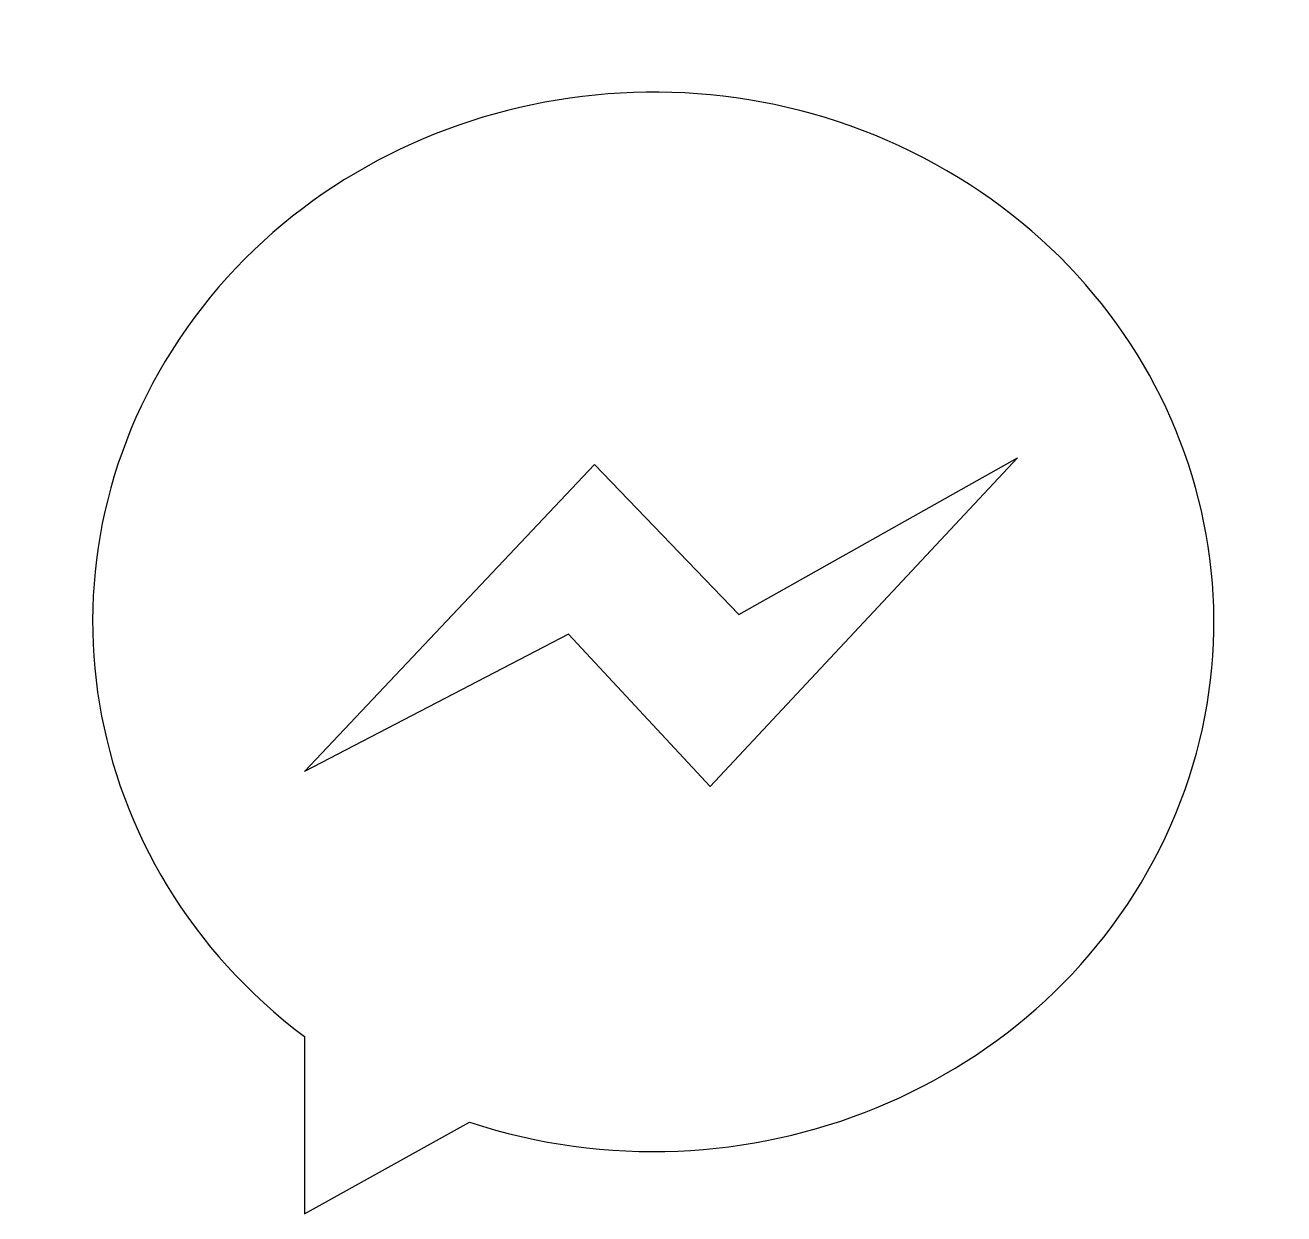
# Model space of a CAD drawing. Header units: inches. Extents: x 3592 to 3612.2, y 6590 to 6609.1.
import ezdxf

# ---------------------------------------------------------------- set-up
doc = ezdxf.new("R2010")
doc.units = ezdxf.units.IN
doc.header["$MEASUREMENT"] = 0

msp = doc.modelspace()

# ---------------------------------------------------------------- linework, layer by layer
at = {"color": 7, "true_color": 0xffffff}
for p, q in [((3607.919, 6602.17), (3602.984, 6596.894)), ((3603.442, 6599.657), (3607.919, 6602.17)), ((3596.47, 6597.136), (3601.125, 6602.063)), ((3601.125, 6602.063), (3603.442, 6599.657)), ((3600.707, 6599.338), (3596.47, 6597.136)), ((3602.984, 6596.894), (3600.707, 6599.338)), ((3596.47, 6592.884), (3596.47, 6590.038)), ((3596.47, 6590.038), (3599.119, 6591.508))]:
    msp.add_line(p, q, dxfattribs=at)
msp.add_ellipse((3602.07, 6599.538), major_axis=(-9, 0), ratio=0.944444, start_param=1.236763, end_param=7.182403, dxfattribs=at)

doc.saveas('drawing.dxf')
